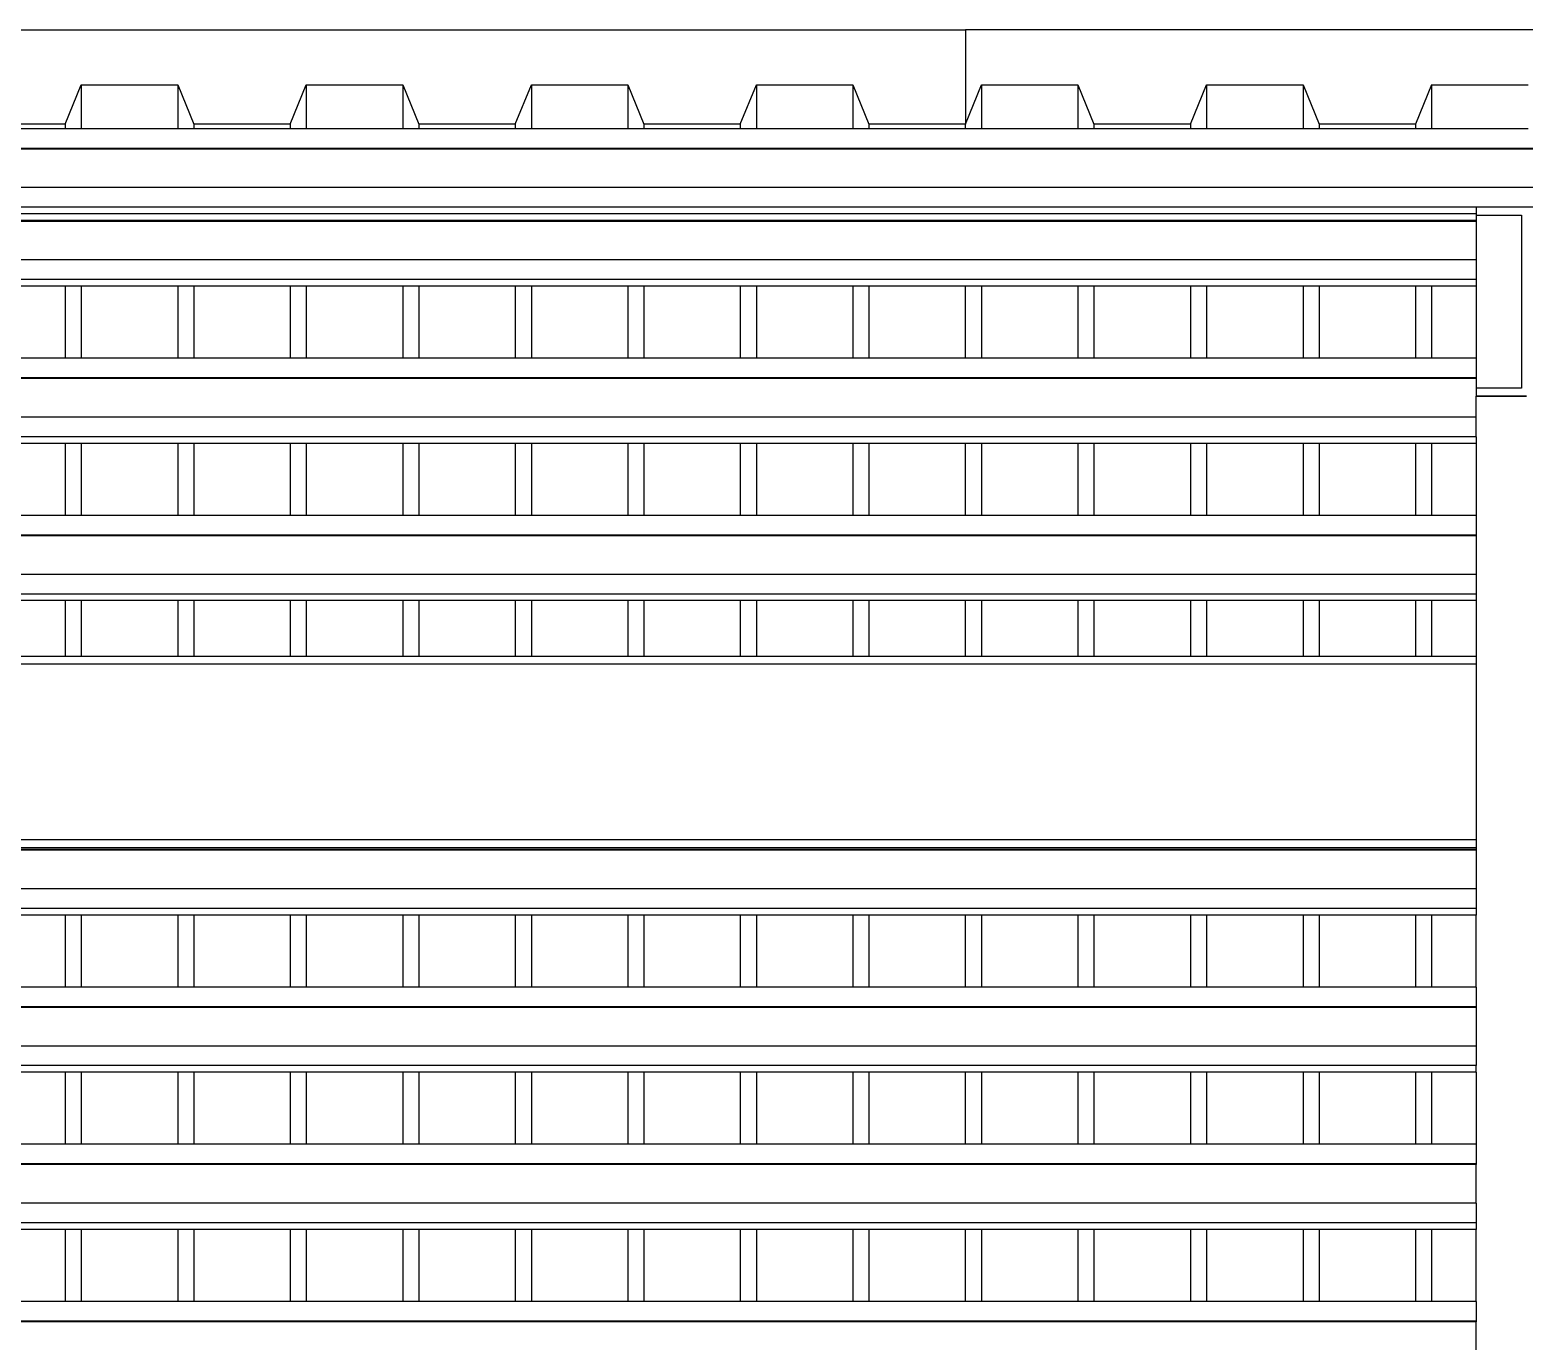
# Model space of a CAD drawing. Header units: metres. Extents: x -59 to 59, y -13 to 12.
# Drawn here: x -34.654 to -32.779, y 10.822 to 12.467 of the extents above; entities that cross this region are included whole.
import ezdxf

# ---------------------------------------------------------------- set-up
doc = ezdxf.new("R2010")
doc.units = ezdxf.units.M

msp = doc.modelspace()

# ---------------------------------------------------------------- linework, layer by layer
for p, q in [((-36.5865, 12.467), (-33.48, 12.467)), ((-33.48, 12.467), (-33.48, 12.3487)), ((-30.3734, 12.467), (-33.48, 12.467)), ((-34.6096, 12.3487), (-34.5895, 12.398)), ((-34.5895, 12.398), (-34.5895, 12.343)), ((-34.5895, 12.398), (-34.4684, 12.398)), ((-34.4684, 12.398), (-34.4684, 12.343)), ((-34.4684, 12.398), (-34.4482, 12.3487)), ((-34.3272, 12.3487), (-34.307, 12.398)), ((-34.307, 12.398), (-34.307, 12.343)), ((-34.307, 12.398), (-34.186, 12.398)), ((-34.186, 12.398), (-34.186, 12.343)), ((-34.186, 12.398), (-34.1658, 12.3487)), ((-34.0448, 12.3487), (-34.0246, 12.398)), ((-34.0246, 12.398), (-34.0246, 12.343)), ((-34.0246, 12.398), (-33.9036, 12.398)), ((-33.9036, 12.398), (-33.9036, 12.343)), ((-33.9036, 12.398), (-33.8834, 12.3487)), ((-33.7624, 12.3487), (-33.7422, 12.398)), ((-33.7422, 12.398), (-33.7422, 12.343)), ((-33.7422, 12.398), (-33.6212, 12.398)), ((-33.6212, 12.398), (-33.6212, 12.343)), ((-33.6212, 12.398), (-33.601, 12.3487)), ((-33.48, 12.3487), (-33.4598, 12.398)), ((-33.4598, 12.398), (-33.3388, 12.398)), ((-33.4598, 12.398), (-33.4598, 12.343)), ((-33.3388, 12.398), (-33.3186, 12.3487)), ((-33.3388, 12.398), (-33.3388, 12.343)), ((-33.1976, 12.3487), (-33.1774, 12.398)), ((-33.1774, 12.398), (-33.0563, 12.398)), ((-33.1774, 12.398), (-33.1774, 12.343)), ((-33.0563, 12.398), (-33.0362, 12.3487)), ((-33.0563, 12.398), (-33.0563, 12.343)), ((-32.895, 12.398), (-32.9151, 12.3487)), ((-32.895, 12.398), (-32.895, 12.343)), ((-32.895, 12.398), (-32.7739, 12.398)), ((-34.6096, 12.3487), (-34.7307, 12.3487)), ((-34.6096, 12.343), (-34.7307, 12.343)), ((-34.6096, 12.3487), (-34.6096, 12.343)), ((-34.5895, 12.343), (-34.6096, 12.343)), ((-34.4684, 12.343), (-34.5895, 12.343)), ((-34.4482, 12.343), (-34.4684, 12.343)), ((-34.4482, 12.3487), (-34.4482, 12.343)), ((-34.3272, 12.3487), (-34.4482, 12.3487)), ((-34.3272, 12.343), (-34.4482, 12.343)), ((-34.3272, 12.3487), (-34.3272, 12.343)), ((-34.307, 12.343), (-34.3272, 12.343)), ((-34.186, 12.343), (-34.307, 12.343)), ((-34.1658, 12.343), (-34.186, 12.343)), ((-34.1658, 12.3487), (-34.1658, 12.343)), ((-34.0448, 12.3487), (-34.1658, 12.3487)), ((-34.0448, 12.343), (-34.1658, 12.343)), ((-34.0448, 12.3487), (-34.0448, 12.343)), ((-34.0246, 12.343), (-34.0448, 12.343)), ((-33.9036, 12.343), (-34.0246, 12.343)), ((-33.8834, 12.343), (-33.9036, 12.343)), ((-33.8834, 12.3487), (-33.8834, 12.343)), ((-33.7624, 12.3487), (-33.8834, 12.3487)), ((-33.7624, 12.343), (-33.8834, 12.343)), ((-33.7624, 12.3487), (-33.7624, 12.343)), ((-33.7422, 12.343), (-33.7624, 12.343)), ((-33.6212, 12.343), (-33.7422, 12.343)), ((-33.601, 12.343), (-33.6212, 12.343)), ((-33.601, 12.3487), (-33.601, 12.343)), ((-33.48, 12.3487), (-33.601, 12.3487)), ((-33.48, 12.343), (-33.601, 12.343)), ((-33.48, 12.343), (-33.48, 12.3487)), ((-33.4598, 12.343), (-33.48, 12.343)), ((-33.3388, 12.343), (-33.4598, 12.343)), ((-33.3186, 12.343), (-33.3388, 12.343)), ((-33.1976, 12.3487), (-33.3186, 12.3487)), ((-33.3186, 12.3487), (-33.3186, 12.343)), ((-33.1976, 12.343), (-33.3186, 12.343)), ((-33.1976, 12.3487), (-33.1976, 12.343)), ((-33.1774, 12.343), (-33.1976, 12.343)), ((-33.0563, 12.343), (-33.1774, 12.343)), ((-33.0362, 12.343), (-33.0563, 12.343)), ((-32.9151, 12.3487), (-33.0362, 12.3487)), ((-33.0362, 12.3487), (-33.0362, 12.343)), ((-32.9151, 12.343), (-33.0362, 12.343)), ((-32.9151, 12.3487), (-32.9151, 12.343)), ((-32.895, 12.343), (-32.9151, 12.343)), ((-32.7739, 12.343), (-32.895, 12.343)), ((-18.7743, 12.3184), (-39.5889, 12.3184)), ((-18.7743, 12.3175), (-39.5889, 12.3175)), ((-18.7743, 12.2691), (-39.5889, 12.2691)), ((-32.8389, 12.2444), (-36.4689, 12.2444)), ((-32.7189, 12.2444), (-32.8389, 12.2444)), ((-32.8389, 12.2444), (-32.8389, 12.2362)), ((-32.8389, 12.2362), (-36.4689, 12.2362)), ((-32.8389, 12.2277), (-36.4689, 12.2277)), ((-32.8389, 12.2268), (-36.4689, 12.2268)), ((-32.8389, 12.2362), (-32.8389, 12.2347)), ((-32.8389, 12.2347), (-32.782, 12.2347)), ((-32.8389, 12.2347), (-32.8389, 12.2277)), ((-32.8389, 12.2277), (-32.8389, 12.2268)), ((-32.8389, 12.2268), (-32.8389, 12.1783)), ((-32.782, 12.2347), (-32.782, 12.0173)), ((-32.8389, 12.1783), (-36.4689, 12.1783)), ((-32.8389, 12.1783), (-32.8389, 12.1537)), ((-32.8389, 12.1537), (-36.4689, 12.1537)), ((-32.8389, 12.1537), (-32.8389, 12.1455)), ((-34.6096, 12.1455), (-34.7307, 12.1455)), ((-34.6096, 12.1455), (-34.6096, 12.055)), ((-34.5895, 12.1455), (-34.6096, 12.1455)), ((-34.5895, 12.1455), (-34.5895, 12.055)), ((-34.4684, 12.1455), (-34.5895, 12.1455)), ((-34.4684, 12.1455), (-34.4684, 12.055)), ((-34.4482, 12.1455), (-34.4684, 12.1455)), ((-34.4482, 12.1455), (-34.4482, 12.055)), ((-34.3272, 12.1455), (-34.4482, 12.1455)), ((-34.3272, 12.1455), (-34.3272, 12.055)), ((-34.307, 12.1455), (-34.3272, 12.1455)), ((-34.307, 12.1455), (-34.307, 12.055)), ((-34.186, 12.1455), (-34.307, 12.1455)), ((-34.186, 12.1455), (-34.186, 12.055)), ((-34.1658, 12.1455), (-34.186, 12.1455)), ((-34.1658, 12.1455), (-34.1658, 12.055)), ((-34.0448, 12.1455), (-34.1658, 12.1455)), ((-34.0448, 12.1455), (-34.0448, 12.055)), ((-34.0246, 12.1455), (-34.0448, 12.1455)), ((-34.0246, 12.1455), (-34.0246, 12.055)), ((-33.9036, 12.1455), (-34.0246, 12.1455)), ((-33.9036, 12.1455), (-33.9036, 12.055)), ((-33.8834, 12.1455), (-33.9036, 12.1455)), ((-33.8834, 12.1455), (-33.8834, 12.055)), ((-33.7624, 12.1455), (-33.8834, 12.1455)), ((-33.7624, 12.1455), (-33.7624, 12.055)), ((-33.7422, 12.1455), (-33.7624, 12.1455)), ((-33.7422, 12.1455), (-33.7422, 12.055)), ((-33.6212, 12.1455), (-33.7422, 12.1455)), ((-33.6212, 12.1455), (-33.6212, 12.055)), ((-33.601, 12.1455), (-33.6212, 12.1455)), ((-33.601, 12.1455), (-33.601, 12.055)), ((-33.48, 12.1455), (-33.601, 12.1455)), ((-33.48, 12.055), (-33.48, 12.1455)), ((-33.4598, 12.1455), (-33.48, 12.1455)), ((-33.4598, 12.1455), (-33.4598, 12.055)), ((-33.3388, 12.1455), (-33.4598, 12.1455)), ((-33.3388, 12.1455), (-33.3388, 12.055)), ((-33.3186, 12.1455), (-33.3388, 12.1455)), ((-33.3186, 12.1455), (-33.3186, 12.055)), ((-33.1976, 12.1455), (-33.3186, 12.1455)), ((-33.1976, 12.1455), (-33.1976, 12.055)), ((-33.1774, 12.1455), (-33.1976, 12.1455)), ((-33.1774, 12.1455), (-33.1774, 12.055)), ((-33.0563, 12.1455), (-33.1774, 12.1455)), ((-33.0563, 12.1455), (-33.0563, 12.055)), ((-33.0362, 12.1455), (-33.0563, 12.1455)), ((-33.0362, 12.1455), (-33.0362, 12.055)), ((-32.9151, 12.1455), (-33.0362, 12.1455)), ((-32.9151, 12.1455), (-32.9151, 12.055)), ((-32.895, 12.1455), (-32.9151, 12.1455)), ((-32.895, 12.1455), (-32.895, 12.055)), ((-32.8389, 12.1455), (-32.895, 12.1455)), ((-32.8389, 12.1455), (-32.8389, 12.055)), ((-34.6096, 12.055), (-34.7307, 12.055)), ((-34.5895, 12.055), (-34.6096, 12.055)), ((-34.4684, 12.055), (-34.5895, 12.055)), ((-34.4482, 12.055), (-34.4684, 12.055)), ((-34.3272, 12.055), (-34.4482, 12.055)), ((-34.307, 12.055), (-34.3272, 12.055)), ((-34.186, 12.055), (-34.307, 12.055)), ((-34.1658, 12.055), (-34.186, 12.055)), ((-34.0448, 12.055), (-34.1658, 12.055)), ((-34.0246, 12.055), (-34.0448, 12.055)), ((-33.9036, 12.055), (-34.0246, 12.055)), ((-33.8834, 12.055), (-33.9036, 12.055)), ((-33.7624, 12.055), (-33.8834, 12.055)), ((-33.7422, 12.055), (-33.7624, 12.055)), ((-33.6212, 12.055), (-33.7422, 12.055)), ((-33.601, 12.055), (-33.6212, 12.055)), ((-33.48, 12.055), (-33.601, 12.055)), ((-33.4598, 12.055), (-33.48, 12.055)), ((-33.3388, 12.055), (-33.4598, 12.055)), ((-33.3186, 12.055), (-33.3388, 12.055)), ((-33.1976, 12.055), (-33.3186, 12.055)), ((-33.1774, 12.055), (-33.1976, 12.055)), ((-33.0563, 12.055), (-33.1774, 12.055)), ((-33.0362, 12.055), (-33.0563, 12.055)), ((-32.9151, 12.055), (-33.0362, 12.055)), ((-32.895, 12.055), (-32.9151, 12.055)), ((-32.8389, 12.055), (-32.895, 12.055)), ((-32.8389, 12.055), (-32.8389, 12.0304)), ((-32.8389, 12.0304), (-36.4689, 12.0304)), ((-32.8389, 12.0296), (-36.4689, 12.0296)), ((-32.8389, 12.0304), (-32.8389, 12.0296)), ((-32.8389, 12.0296), (-32.8389, 12.0173)), ((-32.8389, 12.0173), (-32.8389, 12.0077)), ((-32.782, 12.0173), (-32.8389, 12.0173)), ((-32.8389, 12.0077), (-32.782, 12.0077)), ((-32.8389, 12.0077), (-32.8389, 12.0074)), ((-32.8389, 12.0074), (-32.782, 12.0074)), ((-32.8389, 11.9811), (-32.8389, 12.0074)), ((-32.8389, 12.0074), (-32.8389, 12.0074)), ((-32.782, 12.0077), (-32.782, 12.0074)), ((-32.782, 12.0077), (-32.7758, 12.0077)), ((-32.782, 12.0074), (-32.7758, 12.0074)), ((-32.8389, 11.9811), (-36.4689, 11.9811)), ((-32.8389, 11.9564), (-32.8389, 11.9811)), ((-32.8389, 11.9564), (-36.4689, 11.9564)), ((-34.6096, 11.9482), (-34.7307, 11.9482)), ((-34.6096, 11.9482), (-34.6096, 11.8578)), ((-34.5895, 11.9482), (-34.6096, 11.9482)), ((-34.5895, 11.9482), (-34.5895, 11.8578)), ((-34.4684, 11.9482), (-34.5895, 11.9482)), ((-34.4684, 11.9482), (-34.4684, 11.8578)), ((-34.4482, 11.9482), (-34.4684, 11.9482)), ((-34.4482, 11.9482), (-34.4482, 11.8578)), ((-34.3272, 11.9482), (-34.4482, 11.9482)), ((-34.3272, 11.9482), (-34.3272, 11.8578)), ((-34.307, 11.9482), (-34.3272, 11.9482)), ((-34.307, 11.9482), (-34.307, 11.8578)), ((-34.186, 11.9482), (-34.307, 11.9482)), ((-34.186, 11.9482), (-34.186, 11.8578)), ((-34.1658, 11.9482), (-34.186, 11.9482)), ((-34.1658, 11.9482), (-34.1658, 11.8578)), ((-34.0448, 11.9482), (-34.1658, 11.9482)), ((-34.0448, 11.9482), (-34.0448, 11.8578)), ((-34.0246, 11.9482), (-34.0448, 11.9482)), ((-34.0246, 11.9482), (-34.0246, 11.8578)), ((-33.9036, 11.9482), (-34.0246, 11.9482)), ((-33.9036, 11.9482), (-33.9036, 11.8578)), ((-33.8834, 11.9482), (-33.9036, 11.9482)), ((-33.8834, 11.9482), (-33.8834, 11.8578)), ((-33.7624, 11.9482), (-33.8834, 11.9482)), ((-33.7624, 11.9482), (-33.7624, 11.8578)), ((-33.7422, 11.9482), (-33.7624, 11.9482)), ((-33.7422, 11.9482), (-33.7422, 11.8578)), ((-33.6212, 11.9482), (-33.7422, 11.9482)), ((-33.6212, 11.9482), (-33.6212, 11.8578)), ((-33.601, 11.9482), (-33.6212, 11.9482)), ((-33.601, 11.9482), (-33.601, 11.8578)), ((-33.48, 11.9482), (-33.601, 11.9482)), ((-33.48, 11.8578), (-33.48, 11.9482)), ((-33.4598, 11.9482), (-33.48, 11.9482)), ((-33.4598, 11.9482), (-33.4598, 11.8578)), ((-33.3388, 11.9482), (-33.4598, 11.9482)), ((-33.3388, 11.9482), (-33.3388, 11.8578)), ((-33.3186, 11.9482), (-33.3388, 11.9482)), ((-33.3186, 11.9482), (-33.3186, 11.8578)), ((-33.1976, 11.9482), (-33.3186, 11.9482)), ((-33.1976, 11.9482), (-33.1976, 11.8578)), ((-33.1774, 11.9482), (-33.1976, 11.9482)), ((-33.1774, 11.9482), (-33.1774, 11.8578)), ((-33.0563, 11.9482), (-33.1774, 11.9482)), ((-33.0563, 11.9482), (-33.0563, 11.8578)), ((-33.0362, 11.9482), (-33.0563, 11.9482)), ((-33.0362, 11.9482), (-33.0362, 11.8578)), ((-32.9151, 11.9482), (-33.0362, 11.9482)), ((-32.9151, 11.9482), (-32.9151, 11.8578)), ((-32.895, 11.9482), (-32.9151, 11.9482)), ((-32.895, 11.9482), (-32.895, 11.8578)), ((-32.8389, 11.9482), (-32.895, 11.9482)), ((-32.8389, 11.9564), (-32.8389, 11.9482)), ((-32.8389, 11.9482), (-32.8389, 11.8578)), ((-34.6096, 11.8578), (-34.7307, 11.8578)), ((-34.5895, 11.8578), (-34.6096, 11.8578)), ((-34.4684, 11.8578), (-34.5895, 11.8578)), ((-34.4482, 11.8578), (-34.4684, 11.8578)), ((-34.3272, 11.8578), (-34.4482, 11.8578)), ((-34.307, 11.8578), (-34.3272, 11.8578)), ((-34.186, 11.8578), (-34.307, 11.8578)), ((-34.1658, 11.8578), (-34.186, 11.8578)), ((-34.0448, 11.8578), (-34.1658, 11.8578)), ((-34.0246, 11.8578), (-34.0448, 11.8578)), ((-33.9036, 11.8578), (-34.0246, 11.8578)), ((-33.8834, 11.8578), (-33.9036, 11.8578)), ((-33.7624, 11.8578), (-33.8834, 11.8578)), ((-33.7422, 11.8578), (-33.7624, 11.8578)), ((-33.6212, 11.8578), (-33.7422, 11.8578)), ((-33.601, 11.8578), (-33.6212, 11.8578)), ((-33.48, 11.8578), (-33.601, 11.8578)), ((-33.4598, 11.8578), (-33.48, 11.8578)), ((-33.3388, 11.8578), (-33.4598, 11.8578)), ((-33.3186, 11.8578), (-33.3388, 11.8578)), ((-33.1976, 11.8578), (-33.3186, 11.8578)), ((-33.1774, 11.8578), (-33.1976, 11.8578)), ((-33.0563, 11.8578), (-33.1774, 11.8578)), ((-33.0362, 11.8578), (-33.0563, 11.8578)), ((-32.9151, 11.8578), (-33.0362, 11.8578)), ((-32.895, 11.8578), (-32.9151, 11.8578)), ((-32.8389, 11.8578), (-32.895, 11.8578)), ((-32.8389, 11.8578), (-32.8389, 11.8331)), ((-32.8389, 11.8331), (-36.4689, 11.8331)), ((-32.8389, 11.8323), (-36.4689, 11.8323)), ((-32.8389, 11.8331), (-32.8389, 11.8323)), ((-32.8389, 11.8323), (-32.8389, 11.7838)), ((-32.8389, 11.7838), (-36.4689, 11.7838)), ((-32.8389, 11.7838), (-32.8389, 11.7591)), ((-32.8389, 11.7591), (-36.4689, 11.7591)), ((-32.8389, 11.7591), (-32.8389, 11.7509)), ((-34.6096, 11.7509), (-34.7307, 11.7509)), ((-34.6096, 11.7509), (-34.6096, 11.6812)), ((-34.5895, 11.7509), (-34.6096, 11.7509)), ((-34.5895, 11.7509), (-34.5895, 11.6812)), ((-34.4684, 11.7509), (-34.5895, 11.7509)), ((-34.4684, 11.7509), (-34.4684, 11.6812)), ((-34.4482, 11.7509), (-34.4684, 11.7509)), ((-34.4482, 11.7509), (-34.4482, 11.6812)), ((-34.3272, 11.7509), (-34.4482, 11.7509)), ((-34.3272, 11.7509), (-34.3272, 11.6812)), ((-34.307, 11.7509), (-34.3272, 11.7509)), ((-34.307, 11.7509), (-34.307, 11.6812)), ((-34.186, 11.7509), (-34.307, 11.7509)), ((-34.186, 11.7509), (-34.186, 11.6812)), ((-34.1658, 11.7509), (-34.186, 11.7509)), ((-34.1658, 11.7509), (-34.1658, 11.6812)), ((-34.0448, 11.7509), (-34.1658, 11.7509)), ((-34.0448, 11.7509), (-34.0448, 11.6812)), ((-34.0246, 11.7509), (-34.0448, 11.7509)), ((-34.0246, 11.7509), (-34.0246, 11.6812)), ((-33.9036, 11.7509), (-34.0246, 11.7509)), ((-33.9036, 11.7509), (-33.9036, 11.6812)), ((-33.8834, 11.7509), (-33.9036, 11.7509)), ((-33.8834, 11.7509), (-33.8834, 11.6812)), ((-33.7624, 11.7509), (-33.8834, 11.7509)), ((-33.7624, 11.7509), (-33.7624, 11.6812)), ((-33.7422, 11.7509), (-33.7624, 11.7509)), ((-33.7422, 11.7509), (-33.7422, 11.6812)), ((-33.6212, 11.7509), (-33.7422, 11.7509)), ((-33.6212, 11.7509), (-33.6212, 11.6812)), ((-33.601, 11.7509), (-33.6212, 11.7509)), ((-33.601, 11.7509), (-33.601, 11.6812)), ((-33.48, 11.7509), (-33.601, 11.7509)), ((-33.48, 11.6812), (-33.48, 11.7509)), ((-33.4598, 11.7509), (-33.48, 11.7509)), ((-33.4598, 11.7509), (-33.4598, 11.6812)), ((-33.3388, 11.7509), (-33.4598, 11.7509)), ((-33.3388, 11.7509), (-33.3388, 11.6812)), ((-33.3186, 11.7509), (-33.3388, 11.7509)), ((-33.3186, 11.7509), (-33.3186, 11.6812)), ((-33.1976, 11.7509), (-33.3186, 11.7509)), ((-33.1976, 11.7509), (-33.1976, 11.6812)), ((-33.1774, 11.7509), (-33.1976, 11.7509)), ((-33.1774, 11.7509), (-33.1774, 11.6812)), ((-33.0563, 11.7509), (-33.1774, 11.7509)), ((-33.0563, 11.7509), (-33.0563, 11.6812)), ((-33.0362, 11.7509), (-33.0563, 11.7509)), ((-33.0362, 11.7509), (-33.0362, 11.6812)), ((-32.9151, 11.7509), (-33.0362, 11.7509)), ((-32.9151, 11.7509), (-32.9151, 11.6812)), ((-32.895, 11.7509), (-32.9151, 11.7509)), ((-32.895, 11.7509), (-32.895, 11.6812)), ((-32.8389, 11.7509), (-32.895, 11.7509)), ((-32.8389, 11.7509), (-32.8389, 11.6812)), ((-36.3789, 11.6714), (-32.8389, 11.6714)), ((-34.7307, 11.6812), (-34.6096, 11.6812)), ((-34.6096, 11.6812), (-34.5895, 11.6812)), ((-34.5895, 11.6812), (-34.4684, 11.6812)), ((-34.4684, 11.6812), (-34.4482, 11.6812)), ((-34.4482, 11.6812), (-34.3272, 11.6812)), ((-34.3272, 11.6812), (-34.307, 11.6812)), ((-34.307, 11.6812), (-34.186, 11.6812)), ((-34.186, 11.6812), (-34.1658, 11.6812)), ((-34.1658, 11.6812), (-34.0448, 11.6812)), ((-34.0448, 11.6812), (-34.0246, 11.6812)), ((-34.0246, 11.6812), (-33.9036, 11.6812)), ((-33.9036, 11.6812), (-33.8834, 11.6812)), ((-33.8834, 11.6812), (-33.7624, 11.6812)), ((-33.7624, 11.6812), (-33.7422, 11.6812)), ((-33.7422, 11.6812), (-33.6212, 11.6812)), ((-33.6212, 11.6812), (-33.601, 11.6812)), ((-33.601, 11.6812), (-33.48, 11.6812)), ((-33.48, 11.6812), (-33.4598, 11.6812)), ((-33.4598, 11.6812), (-33.3388, 11.6812)), ((-33.3388, 11.6812), (-33.3186, 11.6812)), ((-33.3186, 11.6812), (-33.1976, 11.6812)), ((-33.1976, 11.6812), (-33.1774, 11.6812)), ((-33.1774, 11.6812), (-33.0563, 11.6812)), ((-33.0563, 11.6812), (-33.0362, 11.6812)), ((-33.0362, 11.6812), (-32.9151, 11.6812)), ((-32.9151, 11.6812), (-32.895, 11.6812)), ((-32.895, 11.6812), (-32.8389, 11.6812)), ((-32.8389, 11.6812), (-32.8389, 11.6714)), ((-32.8389, 11.6714), (-32.8389, 11.451)), ((-36.3789, 11.451), (-32.8389, 11.451)), ((-36.3789, 11.4412), (-32.8389, 11.4412)), ((-32.8389, 11.4385), (-36.3789, 11.4385)), ((-32.8389, 11.4377), (-36.3789, 11.4377)), ((-32.8389, 11.451), (-32.8389, 11.4412)), ((-32.8389, 11.4412), (-32.8389, 11.4385)), ((-32.8389, 11.4385), (-32.8389, 11.4377)), ((-32.8389, 11.4377), (-32.8389, 11.3892)), ((-32.8389, 11.3892), (-36.3789, 11.3892)), ((-32.8389, 11.3892), (-32.8389, 11.3646)), ((-32.8389, 11.3646), (-36.3789, 11.3646)), ((-32.8389, 11.3646), (-32.8389, 11.3563)), ((-34.6096, 11.3563), (-34.7307, 11.3563)), ((-34.6096, 11.3563), (-34.6096, 11.2659)), ((-34.5895, 11.3563), (-34.6096, 11.3563)), ((-34.5895, 11.3563), (-34.5895, 11.2659)), ((-34.4684, 11.3563), (-34.5895, 11.3563)), ((-34.4684, 11.3563), (-34.4684, 11.2659)), ((-34.4482, 11.3563), (-34.4684, 11.3563)), ((-34.4482, 11.3563), (-34.4482, 11.2659)), ((-34.3272, 11.3563), (-34.4482, 11.3563)), ((-34.3272, 11.3563), (-34.3272, 11.2659)), ((-34.307, 11.3563), (-34.3272, 11.3563)), ((-34.307, 11.3563), (-34.307, 11.2659)), ((-34.186, 11.3563), (-34.307, 11.3563)), ((-34.186, 11.3563), (-34.186, 11.2659)), ((-34.1658, 11.3563), (-34.186, 11.3563)), ((-34.1658, 11.3563), (-34.1658, 11.2659)), ((-34.0448, 11.3563), (-34.1658, 11.3563)), ((-34.0448, 11.3563), (-34.0448, 11.2659)), ((-34.0246, 11.3563), (-34.0448, 11.3563)), ((-34.0246, 11.3563), (-34.0246, 11.2659)), ((-33.9036, 11.3563), (-34.0246, 11.3563)), ((-33.9036, 11.3563), (-33.9036, 11.2659)), ((-33.8834, 11.3563), (-33.9036, 11.3563)), ((-33.8834, 11.3563), (-33.8834, 11.2659)), ((-33.7624, 11.3563), (-33.8834, 11.3563)), ((-33.7624, 11.3563), (-33.7624, 11.2659)), ((-33.7422, 11.3563), (-33.7624, 11.3563)), ((-33.7422, 11.3563), (-33.7422, 11.2659)), ((-33.6212, 11.3563), (-33.7422, 11.3563)), ((-33.6212, 11.3563), (-33.6212, 11.2659)), ((-33.601, 11.3563), (-33.6212, 11.3563)), ((-33.601, 11.3563), (-33.601, 11.2659)), ((-33.48, 11.3563), (-33.601, 11.3563)), ((-33.48, 11.2659), (-33.48, 11.3563)), ((-33.4598, 11.3563), (-33.48, 11.3563)), ((-33.4598, 11.3563), (-33.4598, 11.2659)), ((-33.3388, 11.3563), (-33.4598, 11.3563)), ((-33.3388, 11.3563), (-33.3388, 11.2659)), ((-33.3186, 11.3563), (-33.3388, 11.3563)), ((-33.3186, 11.3563), (-33.3186, 11.2659)), ((-33.1976, 11.3563), (-33.3186, 11.3563)), ((-33.1976, 11.3563), (-33.1976, 11.2659)), ((-33.1774, 11.3563), (-33.1976, 11.3563)), ((-33.1774, 11.3563), (-33.1774, 11.2659)), ((-33.0563, 11.3563), (-33.1774, 11.3563)), ((-33.0563, 11.3563), (-33.0563, 11.2659)), ((-33.0362, 11.3563), (-33.0563, 11.3563)), ((-33.0362, 11.3563), (-33.0362, 11.2659)), ((-32.9151, 11.3563), (-33.0362, 11.3563)), ((-32.9151, 11.3563), (-32.9151, 11.2659)), ((-32.895, 11.3563), (-32.9151, 11.3563)), ((-32.895, 11.3563), (-32.895, 11.2659)), ((-32.8389, 11.3563), (-32.895, 11.3563)), ((-32.8389, 11.2659), (-32.8389, 11.3563)), ((-34.6096, 11.2659), (-34.7307, 11.2659)), ((-34.5895, 11.2659), (-34.6096, 11.2659)), ((-34.4684, 11.2659), (-34.5895, 11.2659)), ((-34.4482, 11.2659), (-34.4684, 11.2659)), ((-34.3272, 11.2659), (-34.4482, 11.2659)), ((-34.307, 11.2659), (-34.3272, 11.2659)), ((-34.186, 11.2659), (-34.307, 11.2659)), ((-34.1658, 11.2659), (-34.186, 11.2659)), ((-34.0448, 11.2659), (-34.1658, 11.2659)), ((-34.0246, 11.2659), (-34.0448, 11.2659)), ((-33.9036, 11.2659), (-34.0246, 11.2659)), ((-33.8834, 11.2659), (-33.9036, 11.2659)), ((-33.7624, 11.2659), (-33.8834, 11.2659)), ((-33.7422, 11.2659), (-33.7624, 11.2659)), ((-33.6212, 11.2659), (-33.7422, 11.2659)), ((-33.601, 11.2659), (-33.6212, 11.2659)), ((-33.48, 11.2659), (-33.601, 11.2659)), ((-33.4598, 11.2659), (-33.48, 11.2659)), ((-33.3388, 11.2659), (-33.4598, 11.2659)), ((-33.3186, 11.2659), (-33.3388, 11.2659)), ((-33.1976, 11.2659), (-33.3186, 11.2659)), ((-33.1774, 11.2659), (-33.1976, 11.2659)), ((-33.0563, 11.2659), (-33.1774, 11.2659)), ((-33.0362, 11.2659), (-33.0563, 11.2659)), ((-32.9151, 11.2659), (-33.0362, 11.2659)), ((-32.895, 11.2659), (-32.9151, 11.2659)), ((-32.8389, 11.2659), (-32.895, 11.2659)), ((-32.8389, 11.2659), (-32.8389, 11.2413)), ((-32.8389, 11.2413), (-36.3789, 11.2413)), ((-32.8389, 11.2404), (-36.3789, 11.2404)), ((-32.8389, 11.2413), (-32.8389, 11.2404)), ((-32.8389, 11.2404), (-32.8389, 11.1919)), ((-32.8389, 11.1919), (-36.3789, 11.1919)), ((-32.8389, 11.1919), (-32.8389, 11.1673)), ((-32.8389, 11.1673), (-36.3789, 11.1673)), ((-34.6096, 11.1591), (-34.7307, 11.1591)), ((-34.6096, 11.1591), (-34.6096, 11.0686)), ((-34.5895, 11.1591), (-34.6096, 11.1591)), ((-34.5895, 11.1591), (-34.5895, 11.0686)), ((-34.4684, 11.1591), (-34.5895, 11.1591)), ((-34.4684, 11.1591), (-34.4684, 11.0686)), ((-34.4482, 11.1591), (-34.4684, 11.1591)), ((-34.4482, 11.1591), (-34.4482, 11.0686)), ((-34.3272, 11.1591), (-34.4482, 11.1591)), ((-34.3272, 11.1591), (-34.3272, 11.0686)), ((-34.307, 11.1591), (-34.3272, 11.1591)), ((-34.307, 11.1591), (-34.307, 11.0686)), ((-34.186, 11.1591), (-34.307, 11.1591)), ((-34.186, 11.1591), (-34.186, 11.0686)), ((-34.1658, 11.1591), (-34.186, 11.1591)), ((-34.1658, 11.1591), (-34.1658, 11.0686)), ((-34.0448, 11.1591), (-34.1658, 11.1591)), ((-34.0448, 11.1591), (-34.0448, 11.0686)), ((-34.0246, 11.1591), (-34.0448, 11.1591)), ((-34.0246, 11.1591), (-34.0246, 11.0686)), ((-33.9036, 11.1591), (-34.0246, 11.1591)), ((-33.9036, 11.1591), (-33.9036, 11.0686)), ((-33.8834, 11.1591), (-33.9036, 11.1591)), ((-33.8834, 11.1591), (-33.8834, 11.0686)), ((-33.7624, 11.1591), (-33.8834, 11.1591)), ((-33.7624, 11.1591), (-33.7624, 11.0686)), ((-33.7422, 11.1591), (-33.7624, 11.1591)), ((-33.7422, 11.1591), (-33.7422, 11.0686)), ((-33.6212, 11.1591), (-33.7422, 11.1591)), ((-33.6212, 11.1591), (-33.6212, 11.0686)), ((-33.601, 11.1591), (-33.6212, 11.1591)), ((-33.601, 11.1591), (-33.601, 11.0686)), ((-33.48, 11.1591), (-33.601, 11.1591)), ((-33.48, 11.0686), (-33.48, 11.1591)), ((-33.4598, 11.1591), (-33.48, 11.1591)), ((-33.4598, 11.1591), (-33.4598, 11.0686)), ((-33.3388, 11.1591), (-33.4598, 11.1591)), ((-33.3388, 11.1591), (-33.3388, 11.0686)), ((-33.3186, 11.1591), (-33.3388, 11.1591)), ((-33.3186, 11.1591), (-33.3186, 11.0686)), ((-33.1976, 11.1591), (-33.3186, 11.1591)), ((-33.1976, 11.1591), (-33.1976, 11.0686)), ((-33.1774, 11.1591), (-33.1976, 11.1591)), ((-33.1774, 11.1591), (-33.1774, 11.0686)), ((-33.0563, 11.1591), (-33.1774, 11.1591)), ((-33.0563, 11.1591), (-33.0563, 11.0686)), ((-33.0362, 11.1591), (-33.0563, 11.1591)), ((-33.0362, 11.1591), (-33.0362, 11.0686)), ((-32.9151, 11.1591), (-33.0362, 11.1591)), ((-32.9151, 11.1591), (-32.9151, 11.0686)), ((-32.895, 11.1591), (-32.9151, 11.1591)), ((-32.895, 11.1591), (-32.895, 11.0686)), ((-32.8389, 11.1591), (-32.895, 11.1591)), ((-32.8389, 11.1591), (-32.8389, 11.1673)), ((-32.8389, 11.1591), (-32.8389, 11.0686)), ((-34.6096, 11.0686), (-34.7307, 11.0686)), ((-34.5895, 11.0686), (-34.6096, 11.0686)), ((-34.4684, 11.0686), (-34.5895, 11.0686)), ((-34.4482, 11.0686), (-34.4684, 11.0686)), ((-34.3272, 11.0686), (-34.4482, 11.0686)), ((-34.307, 11.0686), (-34.3272, 11.0686)), ((-34.186, 11.0686), (-34.307, 11.0686)), ((-34.1658, 11.0686), (-34.186, 11.0686)), ((-34.0448, 11.0686), (-34.1658, 11.0686)), ((-34.0246, 11.0686), (-34.0448, 11.0686)), ((-33.9036, 11.0686), (-34.0246, 11.0686)), ((-33.8834, 11.0686), (-33.9036, 11.0686)), ((-33.7624, 11.0686), (-33.8834, 11.0686)), ((-33.7422, 11.0686), (-33.7624, 11.0686)), ((-33.6212, 11.0686), (-33.7422, 11.0686)), ((-33.601, 11.0686), (-33.6212, 11.0686)), ((-33.48, 11.0686), (-33.601, 11.0686)), ((-33.4598, 11.0686), (-33.48, 11.0686)), ((-33.3388, 11.0686), (-33.4598, 11.0686)), ((-33.3186, 11.0686), (-33.3388, 11.0686)), ((-33.1976, 11.0686), (-33.3186, 11.0686)), ((-33.1774, 11.0686), (-33.1976, 11.0686)), ((-33.0563, 11.0686), (-33.1774, 11.0686)), ((-33.0362, 11.0686), (-33.0563, 11.0686)), ((-32.9151, 11.0686), (-33.0362, 11.0686)), ((-32.895, 11.0686), (-32.9151, 11.0686)), ((-32.8389, 11.0686), (-32.895, 11.0686)), ((-32.8389, 11.0686), (-32.8389, 11.044)), ((-32.8389, 11.044), (-36.3789, 11.044)), ((-32.8389, 11.044), (-32.8389, 11.0432)), ((-32.8389, 11.0432), (-36.3789, 11.0432)), ((-32.8389, 10.9947), (-32.8389, 11.0432)), ((-32.8389, 10.9947), (-36.3789, 10.9947)), ((-32.8389, 10.9947), (-32.8389, 10.97)), ((-32.8389, 10.97), (-36.3789, 10.97)), ((-32.8389, 10.97), (-32.8389, 10.9618)), ((-34.6096, 10.9618), (-34.7307, 10.9618)), ((-34.6096, 10.9618), (-34.6096, 10.8714)), ((-34.5895, 10.9618), (-34.6096, 10.9618)), ((-34.5895, 10.9618), (-34.5895, 10.8714)), ((-34.4684, 10.9618), (-34.5895, 10.9618)), ((-34.4684, 10.9618), (-34.4684, 10.8714)), ((-34.4482, 10.9618), (-34.4684, 10.9618)), ((-34.4482, 10.9618), (-34.4482, 10.8714)), ((-34.3272, 10.9618), (-34.4482, 10.9618)), ((-34.3272, 10.9618), (-34.3272, 10.8714)), ((-34.307, 10.9618), (-34.3272, 10.9618)), ((-34.307, 10.9618), (-34.307, 10.8714)), ((-34.186, 10.9618), (-34.307, 10.9618)), ((-34.186, 10.9618), (-34.186, 10.8714)), ((-34.1658, 10.9618), (-34.186, 10.9618)), ((-34.1658, 10.9618), (-34.1658, 10.8714)), ((-34.0448, 10.9618), (-34.1658, 10.9618)), ((-34.0448, 10.9618), (-34.0448, 10.8714)), ((-34.0246, 10.9618), (-34.0448, 10.9618)), ((-34.0246, 10.9618), (-34.0246, 10.8714)), ((-33.9036, 10.9618), (-34.0246, 10.9618)), ((-33.9036, 10.9618), (-33.9036, 10.8714)), ((-33.8834, 10.9618), (-33.9036, 10.9618)), ((-33.8834, 10.9618), (-33.8834, 10.8714)), ((-33.7624, 10.9618), (-33.8834, 10.9618)), ((-33.7624, 10.9618), (-33.7624, 10.8714)), ((-33.7422, 10.9618), (-33.7624, 10.9618)), ((-33.7422, 10.9618), (-33.7422, 10.8714)), ((-33.6212, 10.9618), (-33.7422, 10.9618)), ((-33.6212, 10.9618), (-33.6212, 10.8714)), ((-33.601, 10.9618), (-33.6212, 10.9618)), ((-33.601, 10.9618), (-33.601, 10.8714)), ((-33.48, 10.9618), (-33.601, 10.9618)), ((-33.48, 10.8714), (-33.48, 10.9618)), ((-33.4598, 10.9618), (-33.48, 10.9618)), ((-33.4598, 10.9618), (-33.4598, 10.8714)), ((-33.3388, 10.9618), (-33.4598, 10.9618)), ((-33.3388, 10.9618), (-33.3388, 10.8714)), ((-33.3186, 10.9618), (-33.3388, 10.9618)), ((-33.3186, 10.9618), (-33.3186, 10.8714)), ((-33.1976, 10.9618), (-33.3186, 10.9618)), ((-33.1976, 10.9618), (-33.1976, 10.8714)), ((-33.1774, 10.9618), (-33.1976, 10.9618)), ((-33.1774, 10.9618), (-33.1774, 10.8714)), ((-33.0563, 10.9618), (-33.1774, 10.9618)), ((-33.0563, 10.9618), (-33.0563, 10.8714)), ((-33.0362, 10.9618), (-33.0563, 10.9618)), ((-33.0362, 10.9618), (-33.0362, 10.8714)), ((-32.9151, 10.9618), (-33.0362, 10.9618)), ((-32.9151, 10.9618), (-32.9151, 10.8714)), ((-32.895, 10.9618), (-32.9151, 10.9618)), ((-32.895, 10.9618), (-32.895, 10.8714)), ((-32.8389, 10.9618), (-32.895, 10.9618)), ((-32.8389, 10.8714), (-32.8389, 10.9618)), ((-34.6096, 10.8714), (-34.7307, 10.8714)), ((-34.5895, 10.8714), (-34.6096, 10.8714)), ((-34.4684, 10.8714), (-34.5895, 10.8714)), ((-34.4482, 10.8714), (-34.4684, 10.8714)), ((-34.3272, 10.8714), (-34.4482, 10.8714)), ((-34.307, 10.8714), (-34.3272, 10.8714)), ((-34.186, 10.8714), (-34.307, 10.8714)), ((-34.1658, 10.8714), (-34.186, 10.8714)), ((-34.0448, 10.8714), (-34.1658, 10.8714)), ((-34.0246, 10.8714), (-34.0448, 10.8714)), ((-33.9036, 10.8714), (-34.0246, 10.8714)), ((-33.8834, 10.8714), (-33.9036, 10.8714)), ((-33.7624, 10.8714), (-33.8834, 10.8714)), ((-33.7422, 10.8714), (-33.7624, 10.8714)), ((-33.6212, 10.8714), (-33.7422, 10.8714)), ((-33.601, 10.8714), (-33.6212, 10.8714)), ((-33.48, 10.8714), (-33.601, 10.8714)), ((-33.4598, 10.8714), (-33.48, 10.8714)), ((-33.3388, 10.8714), (-33.4598, 10.8714)), ((-33.3186, 10.8714), (-33.3388, 10.8714)), ((-33.1976, 10.8714), (-33.3186, 10.8714)), ((-33.1774, 10.8714), (-33.1976, 10.8714)), ((-33.0563, 10.8714), (-33.1774, 10.8714)), ((-33.0362, 10.8714), (-33.0563, 10.8714)), ((-32.9151, 10.8714), (-33.0362, 10.8714)), ((-32.895, 10.8714), (-32.9151, 10.8714)), ((-32.8389, 10.8714), (-32.895, 10.8714)), ((-32.8389, 10.8714), (-32.8389, 10.8467)), ((-32.8389, 10.8467), (-36.3789, 10.8467)), ((-32.8389, 10.8459), (-36.3789, 10.8459)), ((-32.8389, 10.8467), (-32.8389, 10.8459)), ((-32.8389, 10.7974), (-32.8389, 10.8459))]:
    msp.add_line(p, q)

doc.saveas('drawing.dxf')
